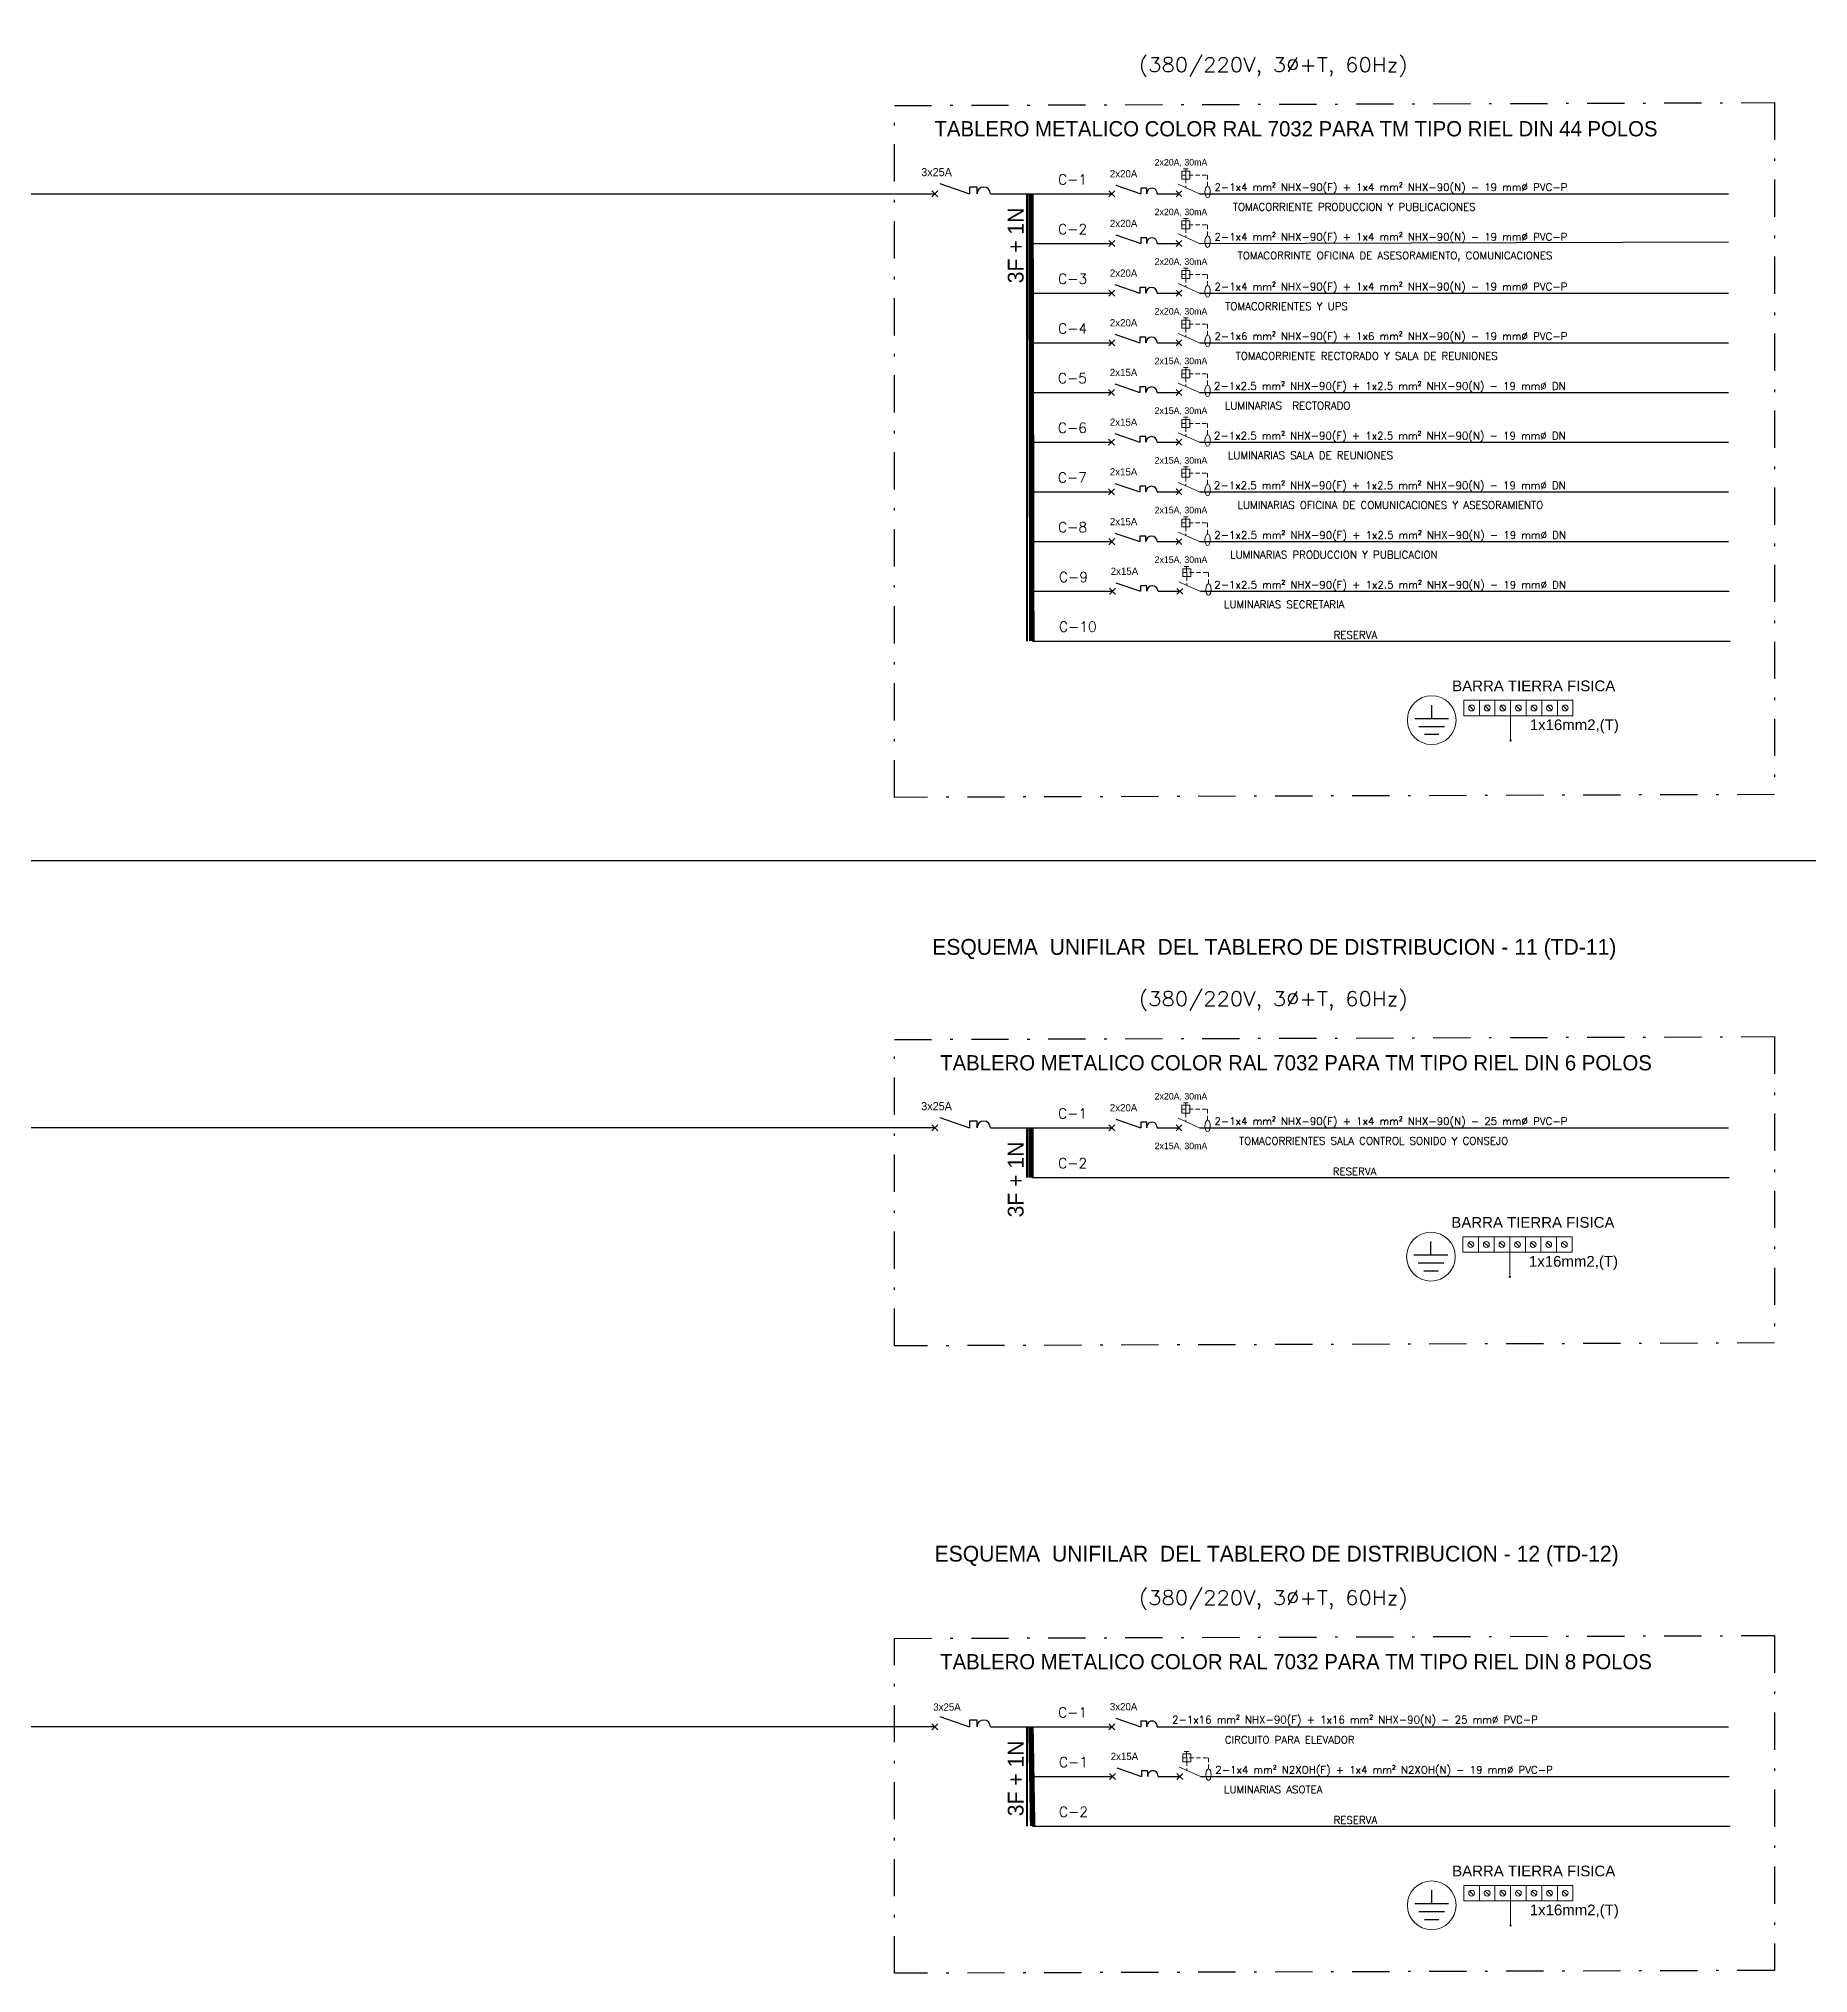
# Model space of a CAD drawing. Header units: inches. Extents: x 1395 to 2352, y -17763 to -17171.
# Drawn here: x 2002.6 to 2073.9, y -17546.9 to -17469 of the extents above; entities that cross this region are included whole.
import ezdxf

# ---------------------------------------------------------------- set-up
doc = ezdxf.new("R2010")
doc.units = ezdxf.units.IN
for name, pattern in [('CONTINUA', [0]), ('DASHDOT', [1, 0.5, -0.25, 0, -0.25]), ('HIDDEN', [0.375, 0.25, -0.125]), ('HIDDEN2', [0.1875, 0.125, -0.0625])]:
    doc.linetypes.add(name, pattern=pattern)
for name, color, linetype, lineweight in [('0-TEXTO Indicativo', 7, 'Continuous', 0), ('Barras', 13, 'Continuous', 0), ('Cables alumbrado', 2, 'Continuous', 5)]:
    doc.layers.add(name, color=color, linetype=linetype, lineweight=lineweight)
for name, color, linetype in [('0.4', 4, 'Continuous'), ('PROYECCIONES 0.2', 2, 'HIDDEN'), ('tablero', 1, 'Continuous'), ('TEXTO 0.3', 3, 'Continuous'), ('TEXTO 0.4', 4, 'Continuous')]:
    doc.layers.add(name, color=color, linetype=linetype)
doc.styles.add('CANGREJO80', font='romans.shx', dxfattribs={"width": 1.08, "height": 0.08})
doc.styles.add('kronen', font='GOTHIC.TTF')
doc.styles.add('RAUL-LTBT', font='swissl.ttf', dxfattribs={"height": 0.05})
doc.styles.add('Romans', font='romans.shx')

# ---------------------------------------------------------------- blocks, each defined once
blk = doc.blocks.new('vbnm')
at = {"layer": 'Cables alumbrado'}
for p, q in [((2288.996, 870.228), (2289.065, 870.228)), ((2289.031, 870.23), (2289.033, 870.08)), ((2289.233, 869.864), (2288.918, 870.003)), ((2288.975, 870.194), (2289.09, 870.194)), ((2288.975, 870.08), (2288.975, 870.194)), ((2289.09, 870.08), (2288.975, 870.08)), ((2289.09, 870.194), (2289.09, 870.08)), ((2288.888, 869.907), (2288.974, 869.821)), ((2288.888, 869.821), (2288.974, 869.907))]:
    blk.add_line(p, q, dxfattribs=at)
at = {"layer": 'Cables alumbrado', "linetype": 'HIDDEN2', "ltscale": 0.5}
for p, q in [((2288.975, 870.137), (2289.35, 870.137)), ((2289.033, 870.08), (2289.033, 869.952)), ((2289.35, 870.137), (2289.35, 869.974))]:
    blk.add_line(p, q, dxfattribs=at)
at = {"layer": 'Cables alumbrado'}
blk.add_ellipse((2289.35, 869.89), major_axis=(0, -0.084), ratio=0.466666, dxfattribs=at)
blk = doc.blocks.new('CONECCION A TIERA')
at = {"color": 50}
for p, q in [((50.428, 41.833), (50.428, 42.383)), ((51.108, 41.833), (49.747, 41.833)), ((49.912, 41.519), (50.944, 41.519)), ((50.138, 41.205), (50.717, 41.205))]:
    blk.add_line(p, q, dxfattribs=at)
at = {"layer": 'Barras'}
for p, q in [((52.116, 42.179), (51.949, 42.346)), ((52.744, 42.179), (52.578, 42.346)), ((53.372, 42.179), (53.206, 42.346)), ((54, 42.179), (53.834, 42.346)), ((54.628, 42.179), (54.462, 42.346)), ((55.256, 42.179), (55.09, 42.346)), ((55.884, 42.179), (55.718, 42.346)), ((53.603, 41.948), (53.603, 40.96))]:
    blk.add_line(p, q, dxfattribs=at)
at = {"layer": 'Barras', "elevation": 0}
for points in [[(51.719, 41.948), (52.347, 41.948), (52.347, 42.576), (51.719, 42.576)], [(52.347, 41.948), (52.975, 41.948), (52.975, 42.576), (52.347, 42.576)], [(52.975, 41.948), (53.603, 41.948), (53.603, 42.576), (52.975, 42.576)], [(53.603, 41.948), (54.231, 41.948), (54.231, 42.576), (53.603, 42.576)], [(54.231, 41.948), (54.859, 41.948), (54.859, 42.576), (54.231, 42.576)], [(54.859, 41.948), (55.487, 41.948), (55.487, 42.576), (54.859, 42.576)], [(55.487, 41.948), (56.115, 41.948), (56.115, 42.576), (55.487, 42.576)]]:
    blk.add_lwpolyline(points, close=True, dxfattribs=at)
at = {"layer": 'Barras'}
for centre, radius in [((50.428, 41.775), 0.982), ((52.033, 42.262), 0.118), ((52.661, 42.262), 0.118), ((53.289, 42.262), 0.118), ((53.917, 42.262), 0.118), ((54.545, 42.262), 0.118), ((55.173, 42.262), 0.118), ((55.801, 42.262), 0.118)]:
    blk.add_circle(centre, radius, dxfattribs=at)
for start, end in [(0, 180), (180, 0)]:
    blk.add_arc((53.603, 40.96), 0.0268, start, end, dxfattribs=at)

msp = doc.modelspace()

# ---------------------------------------------------------------- linework, layer by layer
at = {"layer": '0.4', "color": 240}
for p, q in [((2038.583, -17475.363), (2038.827, -17475.119)), ((2038.827, -17475.363), (2038.583, -17475.119)), ((2038.902, -17474.828), (2040.104, -17475.241)), ((2045.705, -17475.363), (2045.95, -17475.119)), ((2045.95, -17475.363), (2045.705, -17475.119)), ((2045.992, -17474.896), (2046.994, -17475.241)), ((2045.705, -17477.363), (2045.95, -17477.119)), ((2045.95, -17477.363), (2045.705, -17477.119)), ((2045.992, -17476.895), (2046.994, -17477.239)), ((2045.954, -17478.895), (2046.957, -17479.24)), ((2045.705, -17479.364), (2045.95, -17479.119)), ((2045.95, -17479.364), (2045.705, -17479.119)), ((2045.705, -17481.364), (2045.95, -17481.119)), ((2045.95, -17481.364), (2045.705, -17481.119)), ((2045.954, -17480.895), (2046.957, -17481.24)), ((2045.954, -17482.896), (2046.957, -17483.24)), ((2045.695, -17483.364), (2045.94, -17483.119)), ((2045.94, -17483.364), (2045.695, -17483.119)), ((2045.695, -17485.364), (2045.94, -17485.12)), ((2045.94, -17485.364), (2045.695, -17485.12)), ((2045.954, -17484.896), (2046.957, -17485.24)), ((2045.695, -17487.364), (2045.94, -17487.12)), ((2045.94, -17487.364), (2045.695, -17487.12)), ((2045.954, -17486.896), (2046.957, -17487.24)), ((2045.705, -17489.365), (2045.95, -17489.12)), ((2045.95, -17489.365), (2045.705, -17489.12)), ((2045.954, -17488.899), (2046.957, -17489.243)), ((2045.739, -17491.365), (2045.984, -17491.12)), ((2045.984, -17491.365), (2045.739, -17491.12)), ((2045.988, -17490.899), (2046.991, -17491.243)), ((2038.902, -17512.427), (2040.104, -17512.84)), ((2045.992, -17512.496), (2046.994, -17512.84)), ((2038.583, -17512.963), (2038.827, -17512.718)), ((2038.827, -17512.963), (2038.583, -17512.718)), ((2045.705, -17512.963), (2045.95, -17512.718)), ((2045.95, -17512.963), (2045.705, -17512.718)), ((2038.902, -17536.536), (2040.104, -17536.95)), ((2045.992, -17536.605), (2046.994, -17536.95)), ((2038.583, -17537.072), (2038.827, -17536.827)), ((2038.827, -17537.072), (2038.583, -17536.827)), ((2045.705, -17537.072), (2045.95, -17536.827)), ((2045.95, -17537.072), (2045.705, -17536.827)), ((2045.739, -17539.072), (2045.984, -17538.827)), ((2045.984, -17539.072), (2045.739, -17538.827)), ((2046.026, -17538.605), (2047.028, -17538.95))]:
    msp.add_line(p, q, dxfattribs=at)
at = {"layer": '0.4', "color": 5}
for p, q in [((2042.575, -17475.241), (2045.828, -17475.241)), ((2049.365, -17475.241), (2070.662, -17475.241)), ((2042.575, -17477.241), (2045.828, -17477.241)), ((2049.365, -17477.241), (2070.662, -17477.168)), ((2042.575, -17479.241), (2045.828, -17479.241)), ((2049.365, -17479.241), (2070.662, -17479.241)), ((2042.575, -17481.241), (2045.828, -17481.241)), ((2049.365, -17481.241), (2070.662, -17481.241)), ((2042.565, -17483.242), (2045.817, -17483.242)), ((2049.355, -17483.242), (2070.662, -17483.242)), ((2042.565, -17485.242), (2045.817, -17485.242)), ((2049.355, -17485.242), (2070.662, -17485.242)), ((2042.565, -17487.242), (2045.817, -17487.242)), ((2049.355, -17487.242), (2070.662, -17487.242)), ((2042.575, -17489.242), (2045.828, -17489.242)), ((2049.365, -17489.242), (2070.662, -17489.242)), ((2042.609, -17491.242), (2045.862, -17491.242)), ((2049.399, -17491.242), (2070.696, -17491.242)), ((2042.643, -17493.243), (2070.73, -17493.244)), ((2042.575, -17512.84), (2045.828, -17512.84)), ((2049.365, -17512.84), (2070.662, -17512.84)), ((2042.609, -17514.841), (2070.696, -17514.842)), ((2038.705, -17536.95), (1967.689, -17536.95)), ((2042.575, -17536.95), (2045.828, -17536.95)), ((2047.657, -17536.95), (2070.662, -17536.95)), ((2042.609, -17538.95), (2045.862, -17538.95)), ((2049.399, -17538.95), (2070.696, -17538.95)), ((2042.643, -17540.95), (2070.73, -17540.951))]:
    msp.add_line(p, q, dxfattribs=at)
at = {"layer": '0.4', "color": 5, "ltscale": 0.075}
for p, q in [((2047.657, -17475.241), (2048.535, -17475.241)), ((2047.657, -17477.239), (2048.535, -17477.239)), ((2047.657, -17479.24), (2048.535, -17479.24)), ((2047.657, -17481.24), (2048.535, -17481.24)), ((2047.657, -17483.24), (2048.535, -17483.24)), ((2047.657, -17485.24), (2048.535, -17485.24)), ((2047.657, -17487.24), (2048.535, -17487.24)), ((2047.657, -17489.243), (2048.535, -17489.243)), ((2047.691, -17491.243), (2048.569, -17491.243)), ((2047.657, -17512.84), (2048.535, -17512.84)), ((2047.691, -17538.95), (2048.569, -17538.95))]:
    msp.add_line(p, q, dxfattribs=at)
at = {"layer": '0.4', "color": 5, "elevation": 0}
for points in [[(1948.324, -17392.86), (1983.926, -17392.86), (1983.926, -17475.241), (2038.705, -17475.241)], [(2105.214, -17475.126), (2084.723, -17475.126), (2084.723, -17502.094), (1976.596, -17502.094), (1976.596, -17394.86), (1948.324, -17394.86)], [(2038.705, -17512.84), (1971.922, -17512.84), (1971.922, -17396.86), (1948.335, -17396.86)], [(2040.945, -17475.241), (2042.575, -17475.241)], [(2040.945, -17512.84), (2042.575, -17512.84)], [(2040.945, -17536.95), (2042.575, -17536.95)]]:
    msp.add_lwpolyline(points, dxfattribs=at)
at = {"layer": '0.4', "color": 240, "elevation": 0}
for points in [[(2040.404, -17475.241), (2040.404, -17474.97), (2040.104, -17474.97), (2040.104, -17475.241)], [(2047.244, -17475.241), (2047.244, -17475.015), (2046.994, -17475.015), (2046.994, -17475.241)], [(2047.244, -17477.239), (2047.244, -17477.014), (2046.994, -17477.014), (2046.994, -17477.239)], [(2047.206, -17479.24), (2047.206, -17479.014), (2046.957, -17479.014), (2046.957, -17479.24)], [(2047.206, -17481.24), (2047.206, -17481.014), (2046.957, -17481.014), (2046.957, -17481.24)], [(2047.206, -17483.24), (2047.206, -17483.014), (2046.957, -17483.014), (2046.957, -17483.24)], [(2047.206, -17485.24), (2047.206, -17485.015), (2046.957, -17485.015), (2046.957, -17485.24)], [(2047.206, -17487.24), (2047.206, -17487.015), (2046.957, -17487.015), (2046.957, -17487.24)], [(2047.206, -17489.243), (2047.206, -17489.018), (2046.957, -17489.018), (2046.957, -17489.243)], [(2047.24, -17491.243), (2047.24, -17491.018), (2046.991, -17491.018), (2046.991, -17491.243)], [(2040.404, -17512.84), (2040.404, -17512.57), (2040.104, -17512.57), (2040.104, -17512.84)], [(2047.244, -17512.84), (2047.244, -17512.615), (2046.994, -17512.615), (2046.994, -17512.84)], [(2040.404, -17536.95), (2040.404, -17536.679), (2040.104, -17536.679), (2040.104, -17536.95)], [(2047.244, -17536.95), (2047.244, -17536.724), (2046.994, -17536.724), (2046.994, -17536.95)], [(2047.278, -17538.95), (2047.278, -17538.724), (2047.028, -17538.724), (2047.028, -17538.95)]]:
    msp.add_lwpolyline(points, dxfattribs=at)
at = {"layer": '0.4', "color": 5, "const_width": 0.221, "elevation": 0}
for points in [[(2042.575, -17475.241), (2042.609, -17493.243)], [(2042.575, -17512.84), (2042.575, -17514.841)], [(2042.575, -17536.95), (2042.643, -17540.95)]]:
    msp.add_lwpolyline(points, dxfattribs=at)
at = {"layer": '0.4', "color": 240}
for centre, radius, start, end in [((2040.674, -17475.241), 0.271, 0, 180), ((2047.45, -17475.222), 0.208, 354.79548, 185.20452), ((2047.45, -17477.221), 0.208, 354.79548, 185.20452), ((2047.432, -17479.24), 0.226, 0, 180), ((2047.432, -17481.24), 0.226, 0, 180), ((2047.432, -17483.24), 0.226, 0, 180), ((2047.432, -17485.24), 0.226, 0, 180), ((2047.432, -17487.24), 0.226, 0, 180), ((2047.432, -17489.243), 0.226, 0, 180), ((2047.466, -17491.243), 0.226, 0, 180), ((2040.674, -17512.84), 0.271, 0, 180), ((2047.45, -17512.821), 0.208, 354.79548, 185.20452), ((2040.674, -17536.95), 0.271, 0, 180), ((2047.45, -17536.931), 0.208, 354.79548, 185.20452), ((2047.484, -17538.931), 0.208, 354.79548, 185.20452)]:
    msp.add_arc(centre, radius, start, end, dxfattribs=at)
at = {"layer": 'PROYECCIONES 0.2', "color": 23, "linetype": 'CONTINUA', "lineweight": 40, "ltscale": 1.15}
for p, q in [((2042.411, -17475.241), (2042.411, -17493.243)), ((2042.411, -17512.84), (2042.411, -17514.842)), ((2042.411, -17536.95), (2042.411, -17540.95))]:
    msp.add_line(p, q, dxfattribs=at)
at = {"layer": 'tablero', "color": 1, "linetype": 'DASHDOT', "ltscale": 3, "elevation": 0}
for points in [[(2072.513, -17471.57), (2072.513, -17499.424), (2037.074, -17499.539), (2037.074, -17471.685)], [(2072.513, -17509.17), (2072.513, -17521.502), (2037.074, -17521.617), (2037.074, -17509.284)], [(2072.513, -17533.279), (2072.513, -17546.761), (2037.074, -17546.875), (2037.074, -17533.394)]]:
    msp.add_lwpolyline(points, close=True, dxfattribs=at)

# ---------------------------------------------------------------- block references
for p in [(2008.285, -17538.203), (2008.251, -17559.8), (2008.285, -17585.91)]:
    msp.add_blockref('CONECCION A TIERA', p)
at = {"layer": 'Cables alumbrado', "color": 4, "xscale": 2.753743601044437, "yscale": 2.753743601044437, "zscale": 2.753743601044437}
for p in [(-4254.594, -19870.624), (-4254.594, -19872.622), (-4254.594, -19874.623), (-4254.594, -19876.623), (-4254.594, -19878.623), (-4254.594, -19880.623), (-4254.594, -19882.623), (-4254.594, -19884.626), (-4254.56, -19886.626), (-4254.594, -19908.223), (-4254.56, -19934.333)]:
    msp.add_blockref('vbnm', p, dxfattribs=at)

# ---------------------------------------------------------------- texts
at = {"layer": '0-TEXTO Indicativo', "linetype": 'HIDDEN', "style": 'RAUL-LTBT'}
for p in [(2059.536, -17495.265), (2059.502, -17516.862), (2059.536, -17542.972)]:
    msp.add_text('BARRA TIERRA FISICA', height=0.43177, dxfattribs=at).set_placement(p)
at = {"layer": '0-TEXTO Indicativo', "style": 'RAUL-LTBT'}
for p in [(2062.661, -17496.832), (2062.628, -17518.43), (2062.661, -17544.54)]:
    msp.add_text('1x16mm2,(T)', height=0.43177, dxfattribs=at).set_placement(p)
at = {"layer": 'TEXTO 0.3', "color": 7}
for s, height, style, p in [('3x25A', 0.3256, 'kronen', (2038.156, -17474.531)), ('2x20A', 0.292, 'kronen', (2045.751, -17474.579)), ('2x20A, 30mA', 0.26407, 'kronen', (2047.555, -17474.102)), ('C-1', 0.407, 'Romans', (2043.668, -17474.867)), ('2-1x4 mm² NHX-90(F) + 1x4 mm² NHX-90(N) - 19 mmØ PVC-P', 0.30177, 'Romans', (2049.964, -17475.126)), ('2x20A, 30mA', 0.26407, 'kronen', (2047.555, -17476.102)), ('C-2', 0.407, 'Romans', (2043.668, -17476.867)), ('2x20A', 0.292, 'kronen', (2045.751, -17476.579)), ('2-1x4 mm² NHX-90(F) + 1x4 mm² NHX-90(N) - 19 mmØ PVC-P', 0.30177, 'Romans', (2049.964, -17477.125)), ('2x20A', 0.292, 'kronen', (2045.751, -17478.579)), ('2x20A, 30mA', 0.26407, 'kronen', (2047.555, -17478.102)), ('C-3', 0.407, 'Romans', (2043.668, -17478.867)), ('2-1x4 mm² NHX-90(F) + 1x4 mm² NHX-90(N) - 19 mmØ PVC-P', 0.30177, 'Romans', (2049.964, -17479.127)), ('2x20A, 30mA', 0.26407, 'kronen', (2047.555, -17480.103)), ('C-4', 0.407, 'Romans', (2043.668, -17480.868)), ('2x20A', 0.292, 'kronen', (2045.751, -17480.579)), ('2-1x6 mm² NHX-90(F) + 1x6 mm² NHX-90(N) - 19 mmØ PVC-P', 0.30177, 'Romans', (2049.964, -17481.125)), ('2x15A, 30mA', 0.26407, 'kronen', (2047.555, -17482.101)), ('C-5', 0.407, 'Romans', (2043.657, -17482.868)), ('2x15A', 0.292, 'kronen', (2045.751, -17482.578)), ('2-1x2.5 mm² NHX-90(F) + 1x2.5 mm² NHX-90(N) - 19 mmØ DN', 0.30177, 'Romans', (2049.946, -17483.129)), ('C-6', 0.407, 'Romans', (2043.657, -17484.868)), ('2x15A', 0.292, 'kronen', (2045.751, -17484.578)), ('2x15A, 30mA', 0.26407, 'kronen', (2047.555, -17484.101)), ('2-1x2.5 mm² NHX-90(F) + 1x2.5 mm² NHX-90(N) - 19 mmØ DN', 0.30177, 'Romans', (2049.946, -17485.129)), ('2x15A, 30mA', 0.26407, 'kronen', (2047.555, -17486.102)), ('C-7', 0.407, 'Romans', (2043.657, -17486.868)), ('2x15A', 0.292, 'kronen', (2045.751, -17486.578)), ('2-1x2.5 mm² NHX-90(F) + 1x2.5 mm² NHX-90(N) - 19 mmØ DN', 0.30177, 'Romans', (2049.946, -17487.129)), ('2x15A', 0.292, 'kronen', (2045.751, -17488.581)), ('2x15A, 30mA', 0.26407, 'kronen', (2047.555, -17488.104)), ('C-8', 0.407, 'Romans', (2043.668, -17488.868)), ('2-1x2.5 mm² NHX-90(F) + 1x2.5 mm² NHX-90(N) - 19 mmØ DN', 0.30177, 'Romans', (2049.957, -17489.129)), ('2x15A, 30mA', 0.26407, 'kronen', (2047.555, -17490.099)), ('C-9', 0.407, 'Romans', (2043.702, -17490.869)), ('2x15A', 0.292, 'kronen', (2045.785, -17490.581)), ('2-1x2.5 mm² NHX-90(F) + 1x2.5 mm² NHX-90(N) - 19 mmØ DN', 0.30177, 'Romans', (2049.957, -17491.13)), ('C-10', 0.407, 'Romans', (2043.702, -17492.869)), ('2x20A, 30mA', 0.26407, 'kronen', (2047.555, -17511.701)), ('3x25A', 0.3256, 'kronen', (2038.156, -17512.131)), ('C-1', 0.407, 'Romans', (2043.668, -17512.466)), ('2x20A', 0.292, 'kronen', (2045.751, -17512.178)), ('2-1x4 mm² NHX-90(F) + 1x4 mm² NHX-90(N) - 25 mmØ PVC-P', 0.30177, 'Romans', (2049.964, -17512.726)), ('C-2', 0.407, 'Romans', (2043.668, -17514.467)), ('2x15A, 30mA', 0.26407, 'kronen', (2047.555, -17513.7)), ('3x25A', 0.292, 'kronen', (2038.639, -17536.301)), ('C-1', 0.407, 'Romans', (2043.668, -17536.576)), ('3x20A', 0.292, 'kronen', (2045.751, -17536.288)), ('2-1x16 mm² NHX-90(F) + 1x16 mm² NHX-90(N) - 25 mmØ PVC-P', 0.30177, 'Romans', (2048.257, -17536.816)), ('C-1', 0.407, 'Romans', (2043.702, -17538.576)), ('2x15A', 0.292, 'kronen', (2045.785, -17538.288)), ('2-1x4 mm² N2XOH(F) + 1x4 mm² N2XOH(N) - 19 mmØ PVC-P', 0.30177, 'Romans', (2049.998, -17538.835)), ('C-2', 0.407, 'Romans', (2043.702, -17540.576))]:
    msp.add_text(s, height=height, dxfattribs=dict(at, style=style)).set_placement(p)
at = {"layer": 'TEXTO 0.3', "color": 7, "attachment_point": 5, "style": 'kronen'}
for s, insert, char_height, width in [('TABLERO METALICO COLOR RAL 7032 PARA TM TIPO RIEL DIN 44 POLOS', (2053.248, -17472.626), 0.61212, 30.90572), ('{\\Fromans|c0;TOMACORRIENTE PRODUCCION Y PUBLICACIONES}', (2055.59, -17475.769), 0.30177, 18.94515), ('{\\Fromans|c0;TOMACORRINTE OFICINA DE ASESORAMIENTO, COMUNICACIONES }', (2057.235, -17477.769), 0.30177, 15.98644), ('{\\Fromans|c0;TOMACORRIENTES Y UPS }', (2052.867, -17479.769), 0.30177, 15.98644), ('{\\Fromans|c0;TOMACORRIENTE RECTORADO Y SALA DE REUNIONES}', (2056.093, -17481.769), 0.30177, 15.98644), ('{\\Fromans|c0;LUMINARIAS  RECTORADO}', (2052.91, -17483.769), 0.30177, 15.98644), ('{\\Fromans|c0;LUMINARIAS SALA DE REUNIONES}', (2053.829, -17485.77), 0.30177, 15.98644), ('{\\Fromans|c0;LUMINARIAS OFICINA DE COMUNICACIONES Y ASESORAMIENTO}', (2057.048, -17487.77), 0.30177, 15.98644), ('{\\Fromans|c0;LUMINARIAS PRODUCCION Y PUBLICACION }', (2054.771, -17489.77), 0.30177, 15.98644), ('{\\Fromans|c0;LUMINARIAS SECRETARIA}', (2052.773, -17491.77), 0.30177, 15.98644), ('{\\Fromans|c0;RESERVA}', (2055.64, -17492.999), 0.30177, 15.98644), ('TABLERO METALICO COLOR RAL 7032 PARA TM TIPO RIEL DIN 6 POLOS', (2053.248, -17510.225), 0.61212, 30.90572), ('{\\Fromans|c0;TOMACORRIENTES SALA CONTROL SONIDO Y CONSEJO}', (2056.373, -17513.368), 0.30177, 18.94515), ('{\\Fromans|c0;RESERVA}', (2055.606, -17514.597), 0.30177, 15.98644), ('TABLERO METALICO COLOR RAL 7032 PARA TM TIPO RIEL DIN 8 POLOS', (2053.248, -17534.335), 0.61212, 30.90572), ('{\\Fromans|c0;CIRCUITO PARA ELEVADOR  }', (2052.994, -17537.477), 0.30177, 18.94515), ('{\\Fromans|c0; LUMINARIAS ASOTEA}', (2052.227, -17539.478), 0.30177, 18.94515), ('{\\Fromans|c0;RESERVA}', (2055.64, -17540.707), 0.30177, 15.98644)]:
    msp.add_mtext(s, dxfattribs=dict(at, insert=insert, char_height=char_height, width=width))
at = {"layer": 'TEXTO 0.4', "color": 42, "ltscale": 0.2, "char_height": 0.58294, "attachment_point": 5, "style": 'CANGREJO80'}
for insert in [(2052.325, -17470.141), (2052.325, -17507.741), (2052.325, -17531.85)]:
    msp.add_mtext('(380/220V, 3Ø+T, 60Hz)', dxfattribs=dict(at, insert=insert))
at = {"layer": 'TEXTO 0.4', "char_height": 0.6359, "attachment_point": 5, "rotation": 90, "style": 'kronen'}
for insert in [(2041.963, -17477.319), (2041.963, -17514.919), (2041.963, -17539.028)]:
    msp.add_mtext('3F + 1N', dxfattribs=dict(at, insert=insert))
at = {"layer": 'TEXTO 0.4', "color": 42, "char_height": 0.63593, "attachment_point": 5, "style": 'kronen'}
for s, insert in [('ESQUEMA  UNIFILAR  DEL TABLERO DE DISTRIBUCION - 11 (TD-11)', (2052.374, -17505.652, 0)), ('ESQUEMA  UNIFILAR  DEL TABLERO DE DISTRIBUCION - 12 (TD-12)', (2052.468, -17530.079))]:
    msp.add_mtext(s, dxfattribs=dict(at, insert=insert))

doc.saveas('drawing.dxf')
